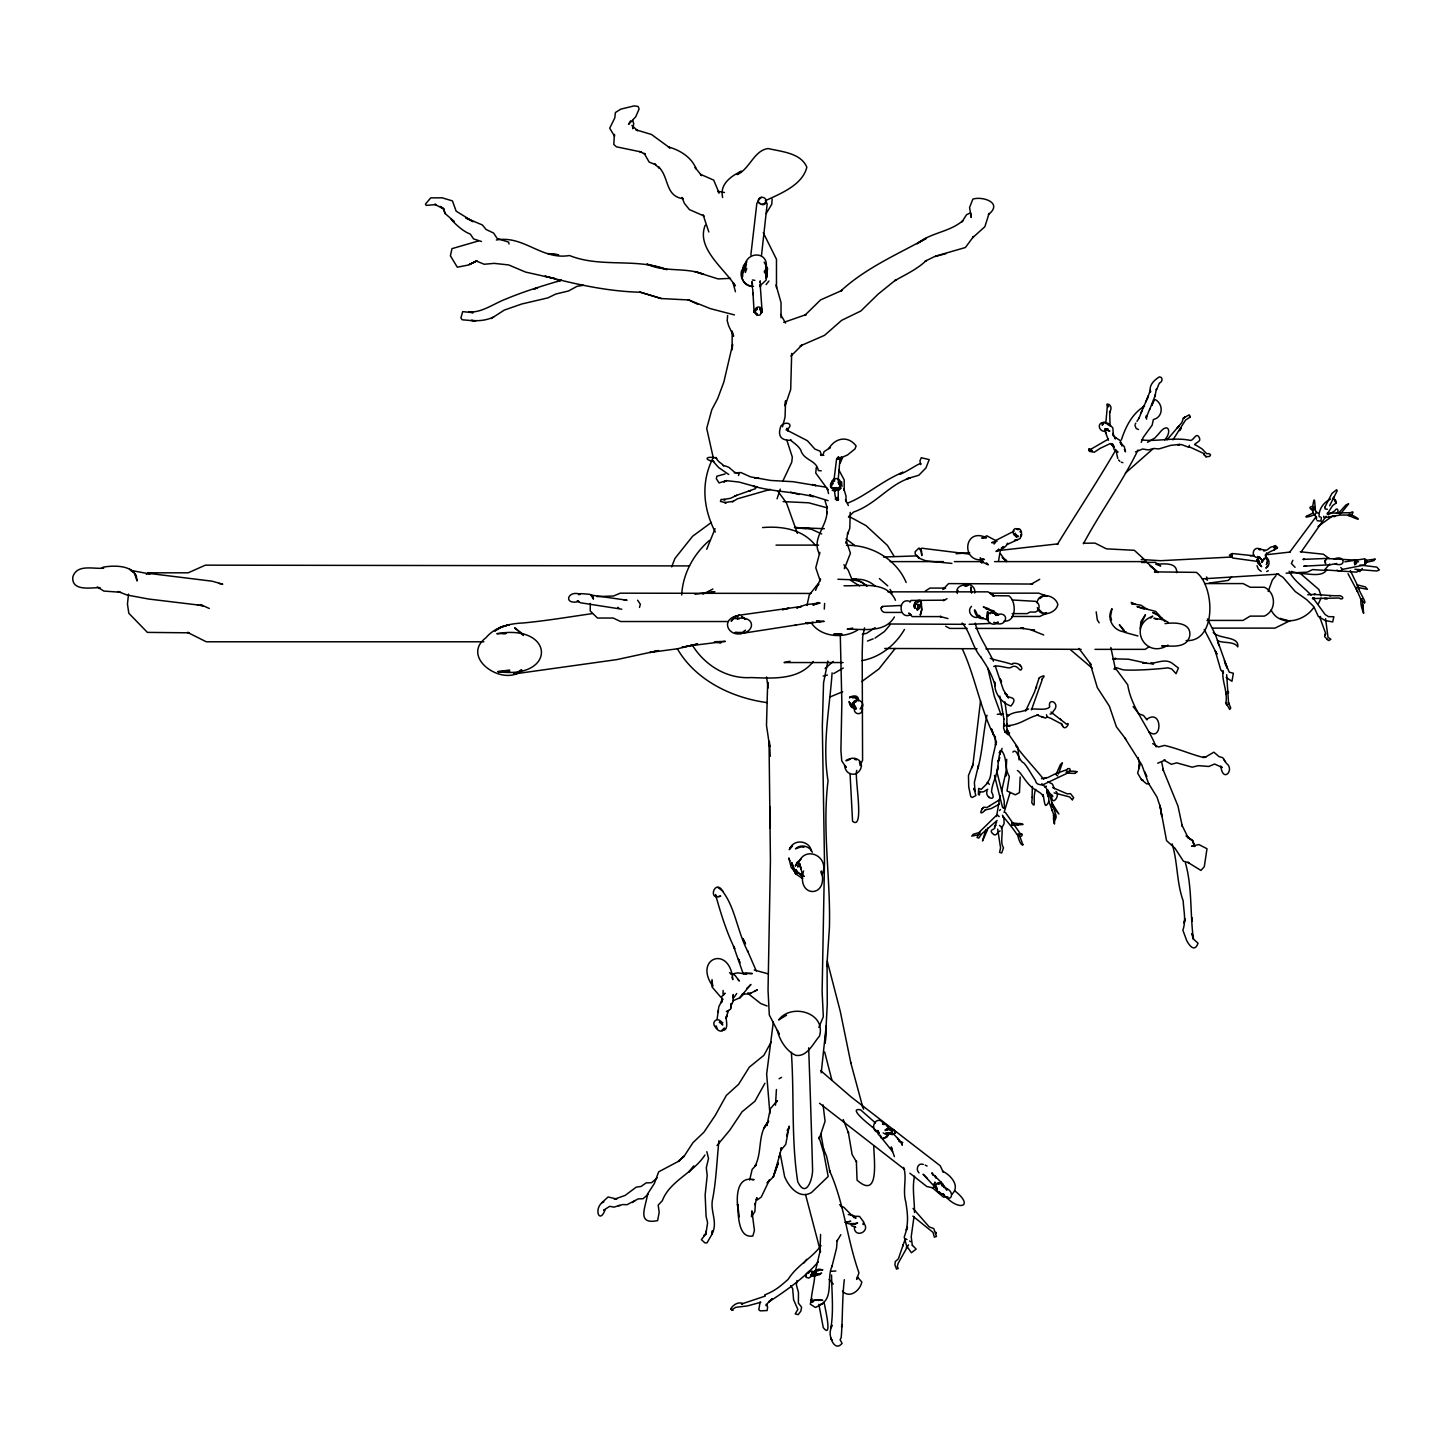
<?xml version="1.0" encoding="UTF-8"?>
<svg xmlns="http://www.w3.org/2000/svg" width="1452" height="1452" viewBox="0 0 1452 1452"><rect width="100%" height="100%" fill="white"/><g stroke="black" fill="none" stroke-linecap="round" stroke-linejoin="round"><path stroke-width="1.5" d="M1363.119 608.079L1363.646 613.198M803.555 871.018C795.914 898.407 829.364 898.243 821.306 870.982L821.033 873.197M974.691 592.979C976.161 587.497 968.647 581.453 964.346 585.773M1004.929 701.842L1006.944 716.689L1006.799 727.543L1007.742 731.518L1009.557 733.042L1008.069 734.73L1005.111 732.08L1003.604 728.232L1003.913 719.067M1356.132 562.759L1355.188 561.706L1355.097 564.175L1355.025 561.652L1355.605 564.138L1356.749 562.704L1356.077 560.363L1355.914 563.757L1356.222 560.091L1358.546 561.851M1000.283 550.816L998.504 561.107M1356.349 562.795L1357.112 560.218L1334.043 558.929M1257.595 556.406L1258.249 560.29L1257.432 557.314M980.554 700.808L972.949 764.532M1032.354 786.439L1032.082 797.42M914.433 605.992C917.228 611.437 911.275 605.72 915.45 603.397M957.249 593.451C954.98 586.862 962.749 583.867 968.012 585.374L965.671 585.846M791.685 353.417L790.687 389.463L785.078 405.925L785.586 400.77L785.042 417.196L782.501 426.779M850.219 512.375L849.801 528.165L847.587 534.263L847.787 532.358L846.189 543.393L846.407 541.487L850.436 553.194L844.447 568.639L844.665 566.643M891.528 1147.225L892.508 1151.509L880.783 1136.916L881.092 1137.823M920.078 604.939L917.537 608.243L919.298 606.028M1035.748 789.343C1032.154 796.985 1036.655 810.561 1031.773 802.666L1032.245 797.112M919.043 604.994L916.775 609.259L919.715 606.5L919.388 608.334L917.174 610.421M1055.985 791.449C1060.868 795.351 1051.557 807.33 1051.684 795.841M1019.467 835.481L1022.916 844.755M1140.11 628.825L1141 621.474L1145.447 614.74L1140.982 624.306M1312.209 508.654L1313.261 512.81M723.023 993.767L723.114 990.446M1046.493 714.729C1046.565 718.068 1050.595 717.56 1053.027 719.52L1061.757 724.094L1061.103 723.368M1076.912 771.847L1074.843 773.39M773.335 1021.972L766.656 1074.081L769.887 1113.521M1176.701 572.669C1177.282 561.615 1162.816 564.084 1155.846 564.193L1160.692 565.971L1155.193 562.341L1141.617 562.505M912.346 1245.562L911.203 1236.777L914.016 1216.467M978.829 834.718L971.733 836.098L973.276 834.265L979.81 832.341L979.882 834.573M995.292 736.4L995.509 745.221L995.836 743.696L993.531 753.842C989.955 766.62 993.077 776.893 986.797 783.064M1020.175 776.983L1019.486 792.574L1015.347 794.807L1007.035 790.995L1009.322 776.511C1004.258 768.453 1007.742 757.726 1001.227 750.176M1096.187 611.855L1097.349 620.022L1099.182 622.835M1226.686 674.69L1228.628 704.256L1228.392 702.314L1230.752 707.977L1229.771 709.502L1225.887 702.841C1228.047 692.223 1221.277 679.554 1223.11 670.57M681.696 595.048C682.694 573.957 693.548 554.029 709.483 540.38M814.499 1276.689C815.244 1280.827 807.312 1308.96 813.991 1300.811M806.985 605.43L809.272 594.921L817.948 584.013M825.226 1043.226L826.224 1025.638L821.233 1072.847M770.25 806.568L770.286 828.366M824.3 609.096L824.627 603.415M1005.692 772.518L1005.837 776.112L1006.69 759.305M1362.393 600.311L1363.047 607.571M775.477 1105.172L776.421 1089.49M972.15 767.781L973.003 764.297L968.466 775.531L968.72 786.839L970.753 796.622L972.314 797.475L975.871 795.551L973.893 788.382L975.036 791.231L974.365 782.465L978.412 765.513L977.795 768.87C982.677 750.811 983.294 731.681 986.979 715.219M999.847 757.708L998.177 761.719L1000.228 750.775L999.829 754.477L1002.098 748.379M766.42 1304.749L766.13 1305.693L768.907 1301.428M970.989 213.952L971.279 217.528L969.573 207.491L972.858 199.124C982.151 196.02 1003.695 202.518 988.395 214.587L989.102 213.39L984.855 226.73L972.677 237.692L973.584 236.44L965.398 247.512L935.306 256.205M715.509 894.523C720.501 912.419 726.345 931.621 734.766 948.809L733.55 946.25L742.716 972.35M772.119 199.069L771.756 204.26L766.166 213.571M896.483 1268.776L894.922 1265.055L895.267 1261.607L898.389 1258.793L905.286 1238.756M842.505 457.725L840.182 463.079M1012.806 752.063C1017.344 747.471 1018.596 761.229 1023.787 762.935C1027.599 767.019 1031.265 774.279 1035.421 780.396C1037.145 788.581 1045.567 779.96 1047.709 792.937L1047.963 796.222L1046.765 791.394C1048.344 795.605 1050.849 802.157 1046.057 805.479C1043.952 806.35 1043.135 788.835 1042.953 796.476C1042.772 793.119 1034.768 790.251 1032.227 787.547C1025.729 782.682 1020.883 772.047 1017.362 770.504M727.615 315.52L727.216 320.729L728.65 325.829L733.605 336.229L732.153 331.11L732.153 349.75L732.588 344.541L723.84 382.076L717.687 398.538L711.77 409.809L706.707 428.394L713.295 457.906M760.104 282.251L760.213 280.871L760.485 287.024L760.176 284.774L760.358 285.99M717.143 1018.959L718.813 1006.744L722.787 998.903L721.481 1002.679L721.862 996.453L725.038 993.168L723.35 995.219M825.063 500.813L827.404 508.472L826.841 506.585L826.841 513.463M728.232 1011.336L726.436 1011.59L730.574 1009.231L731.391 1003.586L730.973 1004.911M825.353 1040.939L827.259 1004.53L827.077 964.328L826.805 966.469L829.419 927.774C830.726 878.732 822.05 829.782 828.039 780.831C822.068 744.731 829.564 708.83 832.105 672.839M731.009 1007.942L731.391 1003.586M761.392 312.979L761.592 310.764L761.392 312.979C764.514 305.483 753.515 304.738 755.185 312.579L755.548 310.946M1102.34 424.91L1104.682 422.205L1108.656 425.055L1107.93 424.002M838.294 499.869C837.75 494.279 834.228 500.105 838.33 499.561M823.121 454.639L824.046 451.699L830.435 447.397L828.82 448.668C835.209 437.615 848.222 435.4 856.117 445.945L855.028 448.886L847.551 454.948L840.055 458.233L838.149 480.104M982.532 840.672L985.89 829.818M1004.348 808.238L1004.185 800.814L996.798 771.411M908.535 1244.781L898.171 1263.294L897.3 1266.416L898.243 1268.576L896.501 1268.776M1020.956 534.753C1021.482 540.017 1023.279 526.023 1016.582 529.218M1325.567 618.697L1327.999 637.246L1330.885 639.297L1328.653 640.586M1355.642 561.779L1355.025 563.467L1355.533 561.252L1356.114 563.322L1356.041 560.635L1355.968 562.813M746.401 264.518L742.752 270.29L743.497 265.607L746.764 261.56M921.185 603.615L921.82 609.84L920.241 615.158L921.639 609.84L921.24 603.615M746.437 264.246C738.977 269.691 740.411 284.973 750.884 286.207M742.662 276.642L742.625 271.379M750.847 255.044L756.855 203.389L758.634 200.503M758.089 201.701C758.216 194.042 768.852 197.399 765.621 203.316C762.155 208.217 754.314 197.98 760.14 203.661M761.501 255.425L767.164 203.952L766.039 201.374L764.188 203.861M766.801 273.847L767.092 271.361L766.239 277.023M767.237 270.108L766.075 280.182L760.249 285.59L762.082 311.073L759.922 308.713M742.371 273.629L743.224 267.912M766.111 278.149L767.2 270.508L766.547 274.501M742.752 270.199L743.261 267.531M767.328 271.306L765.767 266.623M1307.78 594.739C1316.91 593.705 1330.413 596.282 1339.978 595.683C1345.587 597.407 1341.539 600.547 1339.252 598.024L1312.463 598.533L1314.223 598.188M835.426 490.123L830.816 487.455L832.432 481.846L830.798 485.585M838.258 481.61L840.508 483.407L840.2 486.565M834.047 479.614L836.57 459.104L839.964 459.286L837.06 458.941L838.512 456.999L840.163 458.251M838.53 483.026L839.583 485.059C843.539 476.601 829.673 476.31 832.014 484.859L832.559 483.462M839.873 483.298L840.508 484.678M840.472 485.022L838.984 487.618M840.708 483.788L839.637 488.544L836.679 490.032M1276.816 547.967C1279.974 547.749 1270.99 543.465 1274.42 548.184C1274.457 549.273 1277.179 543.865 1274.674 546.115C1274.802 551.016 1274.929 543.574 1269.175 548.257C1265.255 552.105 1265.581 549.019 1258.793 549.546M835.444 489.687L831.379 487.473L831.197 483.044M831.361 484.895L830.671 486.565L831.778 481.519L834.737 480.031L831.706 482.118L831.161 486.347M996.544 816.532L1000.119 795.496M891.71 1133.104C893.434 1135.7 887.589 1132.342 890.693 1132.869M766.184 202.01L766.057 202.554M1146.554 419.174L1146.517 415.526L1146.136 417.922L1149.803 408.792M508.98 244.027L508.654 242.157L497.183 238.473L493.589 233.046L486.093 229.489L482.373 224.969L465.838 217.981L473.17 221.684L456.164 211.175L452.443 200.902L442.188 197.817L430.7 197.871L425.472 204.115L426.198 205.404L435.945 204.569L434.747 204.296L444.076 209.197L441.444 207.291M1138.15 757.527L1139.729 765.912L1137.624 773.099L1141.363 779.452L1146.717 783.935L1148.949 783.463M1110.072 426.235L1109.673 411.442L1109.745 412.495M1058.435 773.989L1062.428 762.826L1060.414 764.478L1056.021 774.606L1057.728 775.985M805.969 1275.836L806.35 1274.293L806.005 1277.234L808.728 1278.087L810.76 1276.78L811.45 1274.203L811.196 1275.237L814.028 1275.818L819.073 1273.894L815.116 1274.257L818.674 1274.892L821.596 1273.059L819.981 1273.676M1054.678 817.875C1054.17 808.401 1052.482 819.944 1054.479 824.028C1054.061 819.019 1056.711 819.146 1056.04 815.643L1048.054 790.051M844.32 1279.666C842.069 1298.778 842.759 1318.543 841.198 1337.619L840.091 1339.67L842.087 1343.354C834.591 1352.574 828.548 1336.203 830.49 1330.25C833.974 1312.136 831.742 1293.024 831.56 1275.001M797.039 1280.555L796.331 1284.693L798.455 1292.425L798.4 1303.134L801.613 1307.254L800.814 1311.192L798.164 1314.623L795.206 1313.879L797.874 1309.414L793.609 1299.849L792.629 1288.487L790.596 1285.746M841.997 486.511L841.579 481.665M1264.42 558.167L1261.715 562.505L1263.639 559.782M832.305 482.826L830.853 485.258L830.598 484.024L830.526 486.801L835.209 490.014M919.479 604.577L917.827 606.9M742.408 274.682L741.936 277.042L743.025 267.967L743.388 270.381M914.524 1176.174C912.019 1187.899 914.488 1199.08 914.506 1212.529M906.357 1247.921L906.629 1246.596M827.912 661.023L823.556 682.803L822.322 726.381L824.5 861.998L822.122 991.643L823.32 1016.727L818.874 1027.363M901.293 605.466L884.431 606.283C878.278 606.337 881.8 613.089 885.666 612.435L901.365 612.435M1031.464 709.846L1042.354 679.318M742.498 272.177L746.11 266.914M864.557 627.845L862.688 636.702L862.198 652.819L862.579 760.249L860.147 765.531L859.457 761.755M1276.98 548.293L1273.894 550.108M1138.894 418.466L1142.307 410.19L1140.945 412.64M918.39 604.74L917.555 607.117M971.569 593.106L970.753 587.025L971.66 592.398M840.654 484.242L840.036 485.385L840.145 481.774M805.806 1276.308L806.314 1273.876L809.127 1271.335L812.376 1271.244L814.953 1273.114L820.235 1250.481L819.999 1251.497L820.58 1234.454M1321.011 598.151L1318.325 603.996M920.967 613.724L921.403 611.909M1141.889 410.97L1148.369 395.815L1145.737 402.077M718.922 1140.691C716.889 1160.239 716.126 1181.347 712.587 1199.225C709.919 1211.585 718.087 1221.513 712.188 1233.837L706.997 1242.912L704.873 1242.858L701.407 1239.627L706.144 1233.438L703.748 1235.725L705.908 1233.674L705.981 1231.114L705.89 1233.928L707.614 1222.765L706.089 1216.359L705.146 1195.014L707.197 1175.467L706.289 1167.825L708.522 1158.478L706.815 1151.654M856.898 1278.286L856.626 1279.448L858.967 1272.805C847.097 1239.609 844.265 1203.127 829.437 1170.512L830.018 1172.054L826.624 1156.337L823.048 1147.788L823.611 1149.349L820.906 1133.867M1329.633 505.786L1337.219 490.74L1336.639 489.723L1331.956 493.408L1324.95 506.984M128.52 594.086L127.449 604.086L128.829 613.27L147.378 632.382L189.141 632.818L187.526 632.382L206.275 641.784L483.843 641.784M827.005 511.54C827.059 526.677 810.924 539.019 819.618 554.265M1189.297 445.347L1189.224 446.762L1203.599 453.387C1203.309 455.656 1208.173 457.235 1205.577 456.6C1212.384 457.489 1211.567 452.715 1206.648 453.696L1202.02 448.868L1194.542 444.294M1324.696 507.383L1325.186 508.926L1327.346 509.271M1105.771 423.458L1107.368 405.979M1268.159 591.454L1272.388 579.929L1276.054 575.627M786.639 1135.827L789.198 1126.153L785.732 1144.412L780.722 1150.51M1001.59 791.286L1005.71 773.008M766.729 272.813L767.164 271.125L765.894 273.303M780.722 1150.147L781.376 1147.661L779.724 1155.302M1004.058 725.583L1004.475 724.167M1037.055 602.907C1038.525 590.964 1055.695 595.193 1057.818 604.504C1056.439 613.252 1039.977 618.407 1037.327 607.626M1155.066 396.214L1155.447 394.799L1149.639 409.591M749.649 1180.113L752.172 1169.332L756.438 1164.867L755.004 1166.228M914.524 605.067C913.344 601.146 920.768 598.732 918.572 601.963M1004.094 812.448L1010.12 792.447M996.616 822.05L994.42 827.077C997.107 829.655 986.688 828.983 993.658 834.483C996.453 836.661 997.597 831.379 1000.119 830.925M1257.922 559.274L1257.813 563.231L1261.715 566.643L1260.645 565.79M736.708 993.531L733.841 997.669M1312.517 507.819C1315.458 487.999 1314.332 512.139 1316.238 512.012M886.972 1130.092L889.477 1128.876L894.65 1130.654L892.962 1130.418M1154.903 396.813L1156.318 389.154C1156.355 392.566 1158.986 381.586 1160.094 382.765C1162.762 381.332 1162.852 376.812 1159.349 376.885C1154.721 379.825 1148.441 385.034 1150.528 392.058L1150.311 390.152L1147.479 398.374M779.125 1156.79L780.377 1152.852L773.299 1176.882L767.11 1183.108L769.487 1179.931L761.247 1197.065L757.145 1200.042M777.074 498.835L780.214 489.106M732.697 997.56L733.26 994.547L732.97 1001.753L731.136 1005.22M712.043 979.628L712.079 987.033L720.9 997.27M713.585 456.981C700.663 481.157 702.931 508.254 715.292 532.049M838.04 487.926C839.365 505.859 834.991 503.136 834.356 488.253M917.337 601.927C921.784 595.992 923.272 608.243 918.572 606.101M630.513 120.861L628.553 124.382L635.704 116.832L639.098 109.009L638.19 106.504L634.27 105.869L620.748 109.154L615.412 112.548L614.777 117.957L609.695 128.193L614.541 136.216L614.396 134.383L613.797 144.492L616.447 146.815L641.512 152.043L639.642 151.48L645.378 154.384L644.107 153.277L649.189 162.134L655.832 164.693L654.217 163.731L659.517 168.287L658.573 166.871C669.408 177.198 664.744 196.038 683.13 198.743L681.986 197.436L684.455 203.443L689.428 209.614L704.293 216.13M892.127 1131.054C893.506 1138.785 888.787 1124.483 893.742 1130.219M819.854 552.359L815.77 567.768L820.217 580.927L820.471 578.931L815.534 590.347M1121.325 440.065C1125.645 426.834 1132.161 413.475 1144.521 406.143M1089.908 449.793L1108.312 439.121M1083.428 543.756C1100.362 511.975 1122.124 482.645 1138.005 450.029M671.623 566.843L674.962 558.439L692.586 536.278L711.426 522.393M1354.353 562.323L1354.807 564.991M1141.236 442.388L1143.305 437.288L1152.162 425.127L1153.342 419.537C1163.633 417.141 1163.306 403.602 1155.12 399.536M706.707 549.292L715.074 528.728M861.816 705.291L861.653 705.527M987.124 830.689L982.623 840.744M998.177 761.719L998.522 760.285L998.159 763.915C997.052 776.929 992.115 782.229 991.553 791.921C997.597 802.938 984.184 797.565 987.106 790.85M1164.722 439.92C1172.526 431.28 1167.862 421.461 1159.059 433.476L1154.957 437.923L1147.479 442.297M1052.646 787.583L1067.22 793.845L1070.469 793.627L1073.7 797.692L1072.338 799.78M639.497 607.426L640.332 604.195L637.591 600.202M997.687 551.433L998.722 549.019M756.093 1199.697L756.946 1197.7L754.931 1204.833L755.421 1203.036L754.877 1211.585L751.483 1216.703L751.918 1210.859L754.423 1230.407L752.862 1236.015C738.451 1238.538 738.487 1216.34 737.725 1207.084C736.345 1195.305 737.307 1175.739 754.132 1179.641L751.973 1179.804M754.822 1166.373C762.79 1152.253 756.964 1133.449 768.689 1121.216L764.097 1127.914L767.473 1123.049L766.856 1125.627L770.395 1108.675L777.401 1100.598L776.13 1102.504M1341.267 513.028L1348.654 503.844L1345.986 504.915L1338.671 513.028M731.445 621.256L734.349 617.082L739.467 615.176L801.45 606.464L796.585 607.934L806.042 604.649L820.071 602.997L813.011 605.067L818.293 602.471M1172.944 439.883L1185.576 420.027L1189.968 417.25L1189.061 414.891L1183.416 418.085L1181.855 422.55L1167.045 439.811M590.311 603.397L590.22 610.965L597.498 618.044L613.234 618.044L620.585 621.529L728.251 621.529M1336.439 513.409C1339.633 512.175 1337.455 505.859 1334.824 510.814L1328.235 514.807M742.934 270.435L744.277 267.604L743.134 269.037M782.719 481.32L791.739 462.244L792.32 457.09L786.839 440.228M742.898 270.616L744.241 267.84M917.446 601.999L919.334 600.656L916.793 601.8M705.218 225.223C695.944 248.256 724.022 268.112 735.238 285.863L733.478 282.759M839.8 486.474C841.47 483.97 838.947 490.776 836.515 489.887M1320.177 516.676C1317.999 519.199 1317.835 504.824 1330.595 499.089M1039.16 678.701C1035.548 679.173 1049.469 671.75 1041.683 679.318M1001.481 828.402L1004.076 823.72L1003.949 818.148M1301.155 551.942L1326.093 516.277M889.586 1133.359L886.627 1137.352L882.707 1138.568L884.159 1138.531M1327.182 514.117L1332.591 505.605L1336.022 503.118L1333.644 498.363M816.278 467.399L815.752 473.043L828.039 489.832L827.005 488.108L828.566 493.553M822.068 874.903C831.161 854.702 800.832 843.485 797.783 867.062L798.836 865.21M1143.849 405.58L1142.579 408.012M1262.55 559.764L1261.679 560.889L1265.962 558.04L1266.525 552.903M818.22 1270.355L818.093 1270.772M771.23 1041.919L763.879 1055.332L749.323 1067.147L738.614 1084.299L726.29 1095.48L715.31 1115.299L703.984 1132.143L692.949 1142.688L684.11 1156.246L678.32 1161.4L658.682 1171.818L654.362 1183.453L647.519 1194.07C646.104 1206.285 635.704 1225.143 657.629 1220.606L659.172 1212.347L658.192 1205.069L662.293 1200.768C669.808 1180.712 693.348 1173.107 704.928 1155.03M1342.283 570.055L1339.234 571.271L1337.02 570.128M746.764 268.638L745.366 272.413C740.03 249.308 774.333 248.964 764.641 272.958L764.369 270.98M1135.192 424.256L1135.809 423.167M764.659 1294.912C775.622 1290.665 780.668 1285.837 788.146 1279.357C796.912 1265.309 811.577 1258.485 821.052 1245.616M987.324 829.655L988.068 827.858M915.232 603.869C913.308 605.43 916.756 609.568 914.669 605.883M840.853 1234.69L836.915 1241.351L837.151 1240.28L836.57 1248.012L831.869 1266.87L832.141 1265.962C826.261 1277.905 834.12 1297.725 820.507 1304.658L822.758 1303.497L815.498 1307.508L810.289 1304.186L810.869 1301.936L814.191 1299.903L822.758 1300.32L815.298 1300.339M850.255 696.942C846.988 698.394 859.167 692.15 858.078 700.191M1267.614 565.953L1265.908 568.113C1270.173 565.881 1270.137 559.238 1265.708 557.223M1231.605 576.934L1228.283 580.401L1209.117 583.105M764.914 1083.246L754.967 1101.197L742.081 1111.778L729.757 1130.219L716.998 1145.555M760.122 1302.008L758.779 1309.704L760.213 1310.847L767.128 1310.557L767.636 1306.963L766.22 1304.168M1003.568 546.569L1001.281 549.419L995.963 551.451L998.068 550.054M765.658 275.299L767.636 268.747L764.151 262.104M1136.989 421.334L1139.33 417.65M731.064 620.857L736.745 615.848C718.304 620.567 730.955 639.951 744.477 632.056M1114.954 451.409C1096.532 482.972 1076.222 513.591 1057.274 544.5M839.982 485.93L840 482.209M1025.548 711.063L1034.55 691.987L1038.597 679.59M990.3 613.724L991.807 612.036C980.953 615.376 990.863 629.424 998.25 622.128L995.31 623.035C1007.089 628.081 1010.211 610.457 996.598 614.795M1022.898 844.774C1020.048 846.552 1015.384 829.528 1019.395 834.864M904.469 629.442C895.412 645.087 879.912 657.466 861.907 660.606M983.131 807.566L982.078 809.054L983.639 807.203L986.852 807.548L990.046 805.624M806.604 1259.356L803.936 1262.986M957.068 591.871L958.084 590.492M971.551 606.337C966.905 610.512 971.134 617.826 976.906 617.517M1329.687 564.066L1324.206 570.327L1312.626 569.601L1307.163 572.161L1286.127 573.195M894.414 616.955C884.812 633.508 862.905 628.861 847.188 629.206L852.651 628.063M849.529 697.922L851.598 696.561M1362.285 568.476L1359.871 571.562L1357.529 570.799M787.111 1130.346L788.472 1128.585M942.874 589.512L948.61 583.595L1032.681 584.049M999.539 810.543L1000.482 809.49M1265.291 554.954C1267.777 553.012 1270.3 551.216 1274.293 550.018M1039.705 598.641L1044.042 595.483M1315.476 517.584L1289.63 552.304M915.45 602.544C915.559 614.958 911.82 600.402 918.844 604.867M766.111 284.574L768.925 281.035M895.194 648.481L878.932 668.936L861.816 681.551M765.821 273.847L767.418 270.489L765.73 266.968M833.121 661.459L825.099 668.519M813.32 661.459C798.546 680.516 772.518 678.284 751.101 677.558C726.962 679.173 704.492 665.161 692.205 644.87M745.511 630.168L740.447 633.635L813.302 622.327L807.112 623.616L810.615 622.89M744.567 264.99L746.618 262.503M841.252 488.053L838.748 490.359M889.931 625.013L884.395 631.566L874.993 638.1M738.451 475.512L739.177 473.661L734.676 472.299L728.868 467.308C717.669 462.879 728.251 469.196 720.755 463.097C718.522 462.226 713.44 454.712 716.798 458.378C706.906 455.329 702.387 459.558 713.858 461.464L712.297 460.411L718.649 467.544L728.704 474.477M1042.917 784.77L1068.563 772.609C1072.592 768.398 1067.819 767.092 1066.621 770.268M798.146 861.907L795.297 866.154L796.948 862.542L801.032 859.167M1050.976 804.717L1058.889 814.028L1051.956 803.119M839.673 487.6L836.679 489.56M1292.861 560.254L1291.391 563.521L1295.057 567.315M881.146 608.007L882.78 606.283M1067.347 769.451L1059.343 772.41M981.552 538.148L986.852 535.824L997.034 541.251M982.242 808.837C977.486 816.986 986.162 810.252 984.547 810.143L991.371 808.492L999.43 804.045M768.653 1301.99L772.174 1298.887L768.653 1301.99C786.875 1290.247 805.025 1277.125 818.22 1261.897L817.549 1262.26M1047.237 717.234L1045.349 718.014L1041.302 716.526M790.886 356.103L801.885 345.177L800.143 345.975L824.536 335.339L841.652 320.347L860.873 310.982L878.242 294.03L896.084 279.637L894.813 280.672C905.812 274.355 916.956 269.4 926.285 260.525L925.106 261.233L933.999 256.841L946.087 253.592M875.175 627.591L866.663 633.29L862.27 634.27M861.417 708.431C867.098 701.606 853.467 695.526 852.578 704.873L854.284 703.385M848.44 517.166L853.504 512.084C875.955 504.334 889.64 484.079 910.077 478.035L906.502 478.87L918.807 475.258L925.94 467.961L929.207 459.576L921.24 457.743L919.951 460.847L920.622 464.549C923.545 459.721 904.215 473.915 899.351 474.26L903.035 472.209C881.908 480.993 866.136 495.713 848.077 502.955M792.483 846.044L789.235 849.656L791.104 846.734L790.033 848.331C794.262 838.512 809.69 840.69 811.432 851.108M925.287 591.091L929.952 588.078L945.633 588.078L943.564 589.022M840.182 457.997L841.561 456.727M1004.294 808.31L1002.552 807.512L994.475 775.422M1150.674 618.044L1152.779 616.156C1126.843 625.885 1145.628 659.807 1167.971 645.087M756.02 310.238L757.399 309.312M1099.581 448.741L1094.209 452.262L1089.399 451.336L1089.272 448.777L1092.14 450.828L1091.033 449.503M1003.368 546.805L1001.336 548.148C1004.748 550.163 1009.684 539.545 1007.035 544.536L1020.193 538.492L1021.464 534.39M938.028 1184.415L941.459 1183.198L940.061 1182.926C933.654 1180.803 934.507 1194.125 943.909 1194.306M146.343 574.411L148.195 572.814L188.215 572.814L205.367 565.155L689.555 565.917M1019.848 823.411C1028.706 825.389 1017.199 824.083 1012.298 825.444M657.212 1177.862L651.567 1182.69L646.158 1182.89L641.004 1186.484L636.266 1187.119L625.068 1195.45L614.323 1199.243L616.81 1199.025L608.079 1196.974L601.872 1202.71C593.65 1210.242 599.966 1224.145 605.085 1209.752L603.615 1210.224L609.713 1206.322L613.924 1207.138L622.781 1204.543L626.974 1204.706L634.941 1200.586L632.419 1202.528M819.472 1269.847L822.83 1269.865L819.037 1269.157L815.57 1271.226L819.382 1270.101L815.77 1270.119L812.448 1272.624L816.423 1272.587L811.432 1272.515M1152.942 448.886L1125.373 473.134M1313.243 608.17C1303.787 621.656 1279.539 627.373 1271.099 609.985M761.356 197.436L758.743 199.577M597.081 596.59L613.506 596.01L620.222 593.178L810.96 593.451M815.824 586.844L818.91 584.357M892.798 1130.255C899.786 1130.527 891.401 1137.823 890.62 1132.905M1317.999 526.477L1332.246 516.222M989.774 805.751L999.049 800.07M838.294 457.108L837.26 457.906M648.118 1194.397L643.036 1198.717L638.227 1198.88L634.705 1200.768M746.709 988.485L750.938 984.456L739.685 997.833L733.314 1000.664M951.986 1194.216C960.643 1186.03 950.697 1174.995 942.511 1171.147L943.256 1172.091L940.206 1165.756L851.144 1096.968L820.634 1070.578M1194.978 444.729C1195.541 442.334 1200.84 441.807 1199.697 438.522C1196.466 430.554 1193.689 441.081 1190.259 440.392C1174.595 436.943 1156.609 441.898 1141.544 439.902M1307.018 515.968L1313.479 512.81M518.364 671.804L521.304 669.662M1306.691 516.204C1302.716 518.074 1313.189 516.476 1316.093 513.3M890.748 1133.377L887.408 1133.359L889.205 1133.395M860.092 709.066L861.798 706.325C865.465 716.054 851.326 716.145 854.847 706.344L855.881 708.576M997.143 820.434L981.697 833.92L978.793 838.076L977.033 837.514L979.719 831.778L997.107 814.735L999.194 816.605M889.622 1133.213L885.593 1133.25L887.462 1133.286M1217.357 640.568C1223.129 643.635 1234.109 640.877 1237.757 646.866C1239.518 635.976 1219.462 639.37 1213.237 632.509M993.712 622.563L994.239 622.218M1148.695 647.011L1145.211 649.353L1094.971 649.353M857.624 630.023C843.866 638.971 820.689 637.319 811.16 622.672M493.771 316.881C487.255 320.184 478.815 321.309 471.428 320.366L475.712 320.983L462.135 319.767L460.901 317.879L462.698 311.635L473.152 312.706L469.032 311.799C481.284 313.196 493.989 303.504 505.768 299.076C524.88 291.108 542.304 285.971 560.944 280.345L556.788 281.47L561.343 280.2M491.193 318.551L504.261 310.111L521.704 304.012L547.84 297.896L555.862 294.012L568.512 290.981L577.206 286.244L583.504 285.3M522.175 670.261C503.39 687.522 459.594 657.593 485.948 637.755C495.205 626.647 509.815 623.525 523.573 622.944C546.642 620.73 569.493 616.882 592.398 613.579M1044.732 787.111L1046.366 786.204M1188.716 447.289L1181.638 444.621L1177.735 444.838L1179.95 444.385L1170.711 445.365L1158.932 448.922L1153.723 448.468L1148.423 449.92L1142.561 449.013L1135.446 451.935M990.191 623.452L969.119 624.324M831.96 482.754L833.031 482.1M1358.546 587.643L1367.439 589.294L1365.37 586.917L1356.712 584.702M734.766 495.985L736.618 495.35L730.483 498.308L723.64 499.434L725.256 499.76L721.154 499.379L720.41 501.412L726.254 502.828L724.584 502.592L733.351 501.321M732.334 501.92L737.453 498.798L770.449 489.36M779.107 1078.745L781.503 1077.366M833.702 673.565L843.267 668.047M810.797 1274.947L812.957 1273.422L811.632 1274.547M1031.011 584.285L1039.705 579.312M727.579 1011.427L728.541 1010.556L726.127 1017.489C726.327 1021.791 728.868 1031.229 721.698 1030.303M989.393 784.352L987.904 782.791L981.243 789.343L978.684 788.418L978.339 794.462L979.392 794.988L979.81 791.231L979.338 792.084L983.548 791.794L987.759 789.235M754.35 991.462L757.345 989.792L749.123 994.021L742.244 993.93M1099.999 448.414L1110.344 443.532M910.912 600.438L944.707 600.166L943.364 600.62L946.994 598.66M1266.67 571.543L1268.304 570.672M1290.592 620.44L1275.001 628.117L1212.71 628.117M816.768 1270.119L818.184 1269.393M702.895 594.195L712.896 589.022M1074.825 773.39C1057.056 772.99 1070.886 770.05 1076.912 771.702M832.141 484.206L833.139 483.697M1342.882 569.293L1365.043 564.919L1367.276 561.325L1365.189 559.274L1365.207 563.666L1364.753 558.82L1344.861 561.833M1113.866 668.973L1116.534 667.72L1123.049 669.826C1136.444 671.078 1167.553 668.174 1167.735 667.775L1171.782 669.027L1176.066 673.692L1178.407 668.047L1171.782 662.947C1164.994 658.736 1158.315 662.711 1150.692 663.255L1153.614 663.818L1142.651 662.965L1146.281 663.11L1128.513 659.226L1113.357 658.809M1057.256 772.863L1047.836 777.546L1041.483 778.671M765.349 200.703C780.595 193.624 802.484 185.021 806.84 167.234C800.905 152.877 781.412 151.698 768.181 148.54C753.969 150.318 749.813 168.995 737.217 174.585L741.355 171.173C730.919 176.164 719.357 184.331 722.66 197.508M970.626 212.863L966.56 214.696L961.968 221.866L962.894 220.613C949.626 232.211 930.696 232.501 917.047 243.773L926.449 238.237C896.973 254.608 865.773 267.912 840.654 291.09L842.269 290.291L820.58 299.911L804.771 315.411L806.35 314.521L783.735 322.38M786.53 1015.22L778.635 1019.957C791.358 1002.733 826.351 1012.679 819.491 1036.111C813.193 1043.244 807.348 1056.965 795.95 1055.386C786.458 1051.321 779.688 1040.34 777.346 1030.466L779.288 1034.241L769.306 1014.966L768.035 990.282L770.431 860.655L769.034 741.428L769.669 746.782L766.493 725.455L767.672 682.186L768.308 687.885L766.511 676.995M1109.691 412.15C1114.827 403.674 1102.74 401.859 1108.384 406.687M736.454 495.404L755.766 488.562M722.57 1029.668L724.457 1028.034C722.951 1033.788 716.235 1030.702 715.691 1026.255M909.751 601.999L910.567 601.654C897.517 596.064 898.225 620.766 911.039 614.65L908.716 613.089L912.201 616.592L941.295 616.592L940.007 616.465L947.938 618.588M830.381 696.815L842.668 691.715M947.866 1196.884L943.455 1197.12L932.148 1187.536L933.237 1187.918L926.848 1186.538L909.878 1173.198M1005.02 725.583L1004.294 725.546C1018.505 726.454 1026.655 717.742 1038.361 714.874L1037 715.074L1043.48 717.47M756.982 308.314L754.514 310.02L756.855 308.586M867.497 641.04L873.124 638.844M967.213 585.519L968.593 584.993L965.181 586.082M999.811 696.089L1003.913 719.103M102.856 567.224C114.363 565.118 136.434 564.683 137.051 580.981L134.292 572.741L130.426 570.291L150.046 574.03L147.541 573.231L212.173 581.199L222.737 584.194L219.016 583.468M478.271 241.014L451.953 248.655L450.41 255.861L457.307 267.186L468.579 264.99L477 260.779L469.305 264.464L476.383 261.07L484.188 264.246L494.188 263.375L508.672 264.936L525.551 272.069L555.481 278.802L545.026 276.189C576.281 284.41 607.898 291.416 640.477 292.251L661.277 298.549L688.647 299.965M811.668 1274.475L810.906 1274.729M855.01 1223.909L857.606 1223.02L852.215 1224.472L846.679 1223.256M982.786 538.275L986.471 537.766C963.293 526.35 960.516 564.175 984.42 559.492L982.605 558.639M513.554 673.964L516.894 672.857M849.148 1221.749L850.727 1221.223L845.01 1222.312M690.789 645.487L681.859 647.41L697.668 643.944L677.485 648.772L649.77 652.474L658.573 650.55L616.701 659.625L513.99 673.982M730.846 974.219L737.689 972.876L746.6 974.038L743.242 973.82M1039.251 609.767L1043.316 613.597L1046.602 613.252L1039.741 616.465L1011.754 616.465M887.353 1129.438C891.51 1128.15 883.233 1129.474 885.303 1130.545C887.553 1129.402 886.101 1127.841 887.825 1130.073M1259.428 549.564L1261.062 549.364C1251.787 544.427 1249.972 559.837 1260.118 557.405L1259.32 557.096M1320.503 616.447L1319.578 616.791L1325.549 633.108L1324.587 636.611L1327.908 639.915L1327.001 639.316M1014.222 531.051L996.054 540.289L994.039 543.937L996.272 541.215L991.68 542.685L992.986 542.413M1021.264 824.21L1021.428 824.246M1015.438 540.162L1014.512 540.434L1017.598 539.563M1044.968 613.742L1046.729 613.252L1043.316 613.597M1157.716 763.207L1165.212 760.068L1163.832 760.104L1171.365 764.297L1176.719 762.845L1192.183 767.182L1198.39 765.64L1208.79 766.475L1214.598 764.024L1222.221 767.527M1017.453 529.617L1018.669 529.435C1011.427 525.406 1011.1 537.603 1018.56 536.46L1016.382 535.008M1328.725 558.167L1327.11 558.494L1336.239 559.02L1334.805 558.748C1345.006 554.664 1346.476 567.641 1335.332 563.993L1336.693 563.558L1329.36 564.864M886.591 1134.321C890.748 1131.471 885.067 1139.112 882.471 1138.622L883.851 1138.531M502.828 633.562L506.04 633.489L496.838 633.707C555.299 623.289 556.896 680.117 497.927 671.623L509.688 670.044M1265.327 550.617L1263.821 551.088M993.731 666.45C997.687 664.435 1008.868 669.209 1010.81 667.503C1018.015 662.62 1019.685 673.982 1021.845 668.519C1021.663 662.366 1011.009 662.693 1012.679 664.127M852.451 1216.123L859.53 1216.413L863.777 1222.094L863.268 1224.635L863.432 1222.856C871.273 1230.788 855.609 1238.81 854.302 1228.138M823.193 676.051L827.404 675.053M1050.123 714.094L1052.156 713.513L1053.408 711.044C1061.376 703.185 1047.382 696.651 1049.687 706.942C1046.547 710.572 1037.781 708.685 1031.301 709.048M813.193 1275.764L810.942 1275.546M834.265 634.76L838.639 633.78M851.888 580.255C859.929 577.678 868.804 580.473 874.993 585.936M790.015 661.223L784.044 662.548L843.086 662.548M850.182 759.251C841.634 763.171 847.678 758.434 852.959 758.216C857.37 758.017 861.671 761.284 861.453 765.93C859.457 777.346 845.663 776.874 844.556 765.331L846.189 767.455L841.761 760.902L840.908 750.466L841.851 702.496L840.272 634.342M811.396 1275.201L813.61 1275.056L811.105 1275.328M1108.747 406.614L1107.64 405.798M707.287 593.305L714.892 591.69L694.963 594.249M1306.455 565.935L1303.751 566.298L1304.949 566.135M725.147 473.933L716.834 476.22L716.344 478.743L719.049 482.917L726.762 480.558L723.749 481.919L726.526 480.666L739.177 482.082L757.545 487.219L753.443 486.257C773.698 491.829 793.663 491.72 813.338 496.657L809.49 494.932L828.112 500.668M833.43 481.429L834.591 481.193M1329.832 564.774L1305.384 566.098M794.534 625.485L796.113 625.159M1312.554 598.514L1314.133 598.206M1363.537 613.216C1362.448 610.221 1358.763 600.057 1362.339 598.533M1365.533 560.418L1374.971 559.129M1365.715 562.468L1373.973 560.653L1374.971 559.147M1045.15 777.891L1046.674 777.6M1206.031 756.946C1198.027 758.561 1207.919 756.02 1204.743 757.49L1213.872 752.19L1219.099 756.655L1222.711 757.672L1226.577 763.552C1234.89 769.506 1222.965 783.79 1220.769 766.057L1221.695 767.346M719.375 1022.571L722.824 1022.716L719.593 1021.809M1327.455 558.403L1303.551 559.365L1304.64 559.202M856.008 1223.564L851.199 1223.582M1324.369 517.692L1340.269 515.079L1349.543 515.024L1348.273 515.696C1351.866 516.15 1355.642 509.598 1350.523 512.683L1327.291 513.191M1058.381 543.81L1000.609 550.326M1354.879 569.238L1376.696 570.999L1379.364 569.983L1376.805 567.115L1359.961 565.028M1290.102 552.05L1267.759 554.573M1250.226 555.862L1254.328 555.354M689.065 645.904L725.347 641.367L715.491 641.693M809.944 623.053L824.173 621.365L816.55 620.984L820.707 621.71M1278.704 574.121L1202.347 578.858M1304.059 559.292L1302.934 559.401L1304.15 559.474M718.45 896.483L720.755 896.084C707.16 901.456 715.019 877.788 722.878 891.383L722.261 890.875C735.293 907.373 737.253 931.585 747.907 951.695L747.508 950.788L756.274 970.898M855.827 701.969C850.509 704.565 851.035 703.403 856.063 701.516M742.48 972.931L752.299 973.566L745.42 973.457M831.488 1271.317L835.88 1270.972M956.16 553.738L969.646 552.668M999.484 825.426C1005.383 828.221 998.958 841.543 1003.513 847.714L1001.698 853.032L999.575 852.342L1000.573 847.877L997.669 829.11M1231.477 557.042L1160.493 560.708L1141.254 559.492M917.392 555.862L883.542 557.023M496.348 239.997C523.863 235.042 541.56 260.307 569.474 255.516C600.692 268.075 635.831 257.73 667.14 269.6L646.848 264.101C664.98 272.667 685.489 266.932 703.766 274.355L694.891 271.578L718.123 278.929L730.556 278.348M620.331 1205.469L618.352 1205.577M734.349 472.862L740.919 472.553L750.575 476.873L770.649 480.449L793.082 481.701L825.226 487.073M1313.334 508.672C1316.438 507.401 1314.133 507.038 1312.063 506.476C1306.255 507.22 1314.114 511.63 1312.535 508.926M997.324 714.275L1003.423 714.075M624.051 600.021L627.046 600.221L590.837 595.066L593.451 599.023L592.362 595.973L589.802 594.304L580.945 593.614L578.495 594.594L580.364 594.304C567.423 589.639 562.85 605.43 578.931 601.491L577.261 600.819L580.419 602.762L621.801 609.205M835.717 487.799L834.755 487.672L836.969 487.745M1164.359 645.795L1161.745 645.886C1171.437 645.831 1187.046 648.808 1189.769 635.776C1191.475 622.109 1174.178 622.363 1165.012 623.616M101.313 568.258L103.691 568.186C93.618 569.275 76.829 563.666 72.8 577.007C71.42 591.617 91.149 587.534 100.043 587.643M762.173 204.06L763.207 204.042M739.177 618.915L736.89 618.479C758.761 614.831 754.296 637.591 734.966 632.564L741.155 632.419M503.935 671.477L509.779 671.332M497.927 671.623L509.18 671.332M734.549 618.534L738.16 618.461L736.89 618.479M734.966 632.564L737.326 632.509M1019.467 823.683L1011.826 822.885L1011.608 825.172M821.251 470.829L818.329 470.539C816.568 459.703 803.482 460.701 800.687 449.83C797.221 444.621 794.008 443.277 790.56 440.119L791.286 440.319C777.909 440.9 778.49 432.587 780.94 425.944C786.131 420.227 795.152 424.474 786.204 430.082C786.911 425.454 789.053 431.062 787.801 431.026M1300.248 551.76L1323.371 554.228L1329.197 558.584M848.277 1214.525L852.687 1215.215L856.063 1218.101L853.54 1217.375M845.844 1222.039L847.478 1222.021M1083.355 543.23L1095.062 543.121L1106.424 548.838L1134.339 550.308L1145.719 560.744M1017.271 825.008L1018.233 824.99M812.902 1272.66L814.463 1272.751L813.447 1271.861M1253.548 555.753L1232.403 553.539L1231.369 553.956L1232.185 556.66L1231.859 553.865L1229.372 555.154L1232.821 558.04L1259.683 561.724M762.59 527.566C782.029 525.914 802.883 529.236 815.607 545.607M794.425 527.566L824.337 528.691M776.021 545.117L818.619 545.117M890.185 561.615L943.455 561.615M954.381 561.615L983.331 561.615M994.547 561.615L1143.196 561.615L1146.753 562.269L1157.988 572.378L1154.449 571.87L1196.375 572.378C1214.779 585.991 1217.048 642.383 1186.139 640.586M837.895 579.257L849.601 579.675L859.566 585.936M851.253 579.257L856.281 579.257M1204.888 583.577L1243.093 583.577L1250.245 587.261L1264.42 587.261C1276.326 592.888 1276.58 610.729 1264.311 616.12L1250.154 616.12L1243.003 620.421L1207.011 620.421M844.029 585.755C860.927 586.372 886.718 580.455 895.503 600.311M887.934 591.853L988.05 591.853L993.84 595.846L992.46 595.665L1008.904 595.846C1016.745 601.4 1016.545 622.527 1004.058 621.075M990.082 593.16L1038.797 593.16L1047.255 596.373L1043.752 595.483L1045.676 595.629M1012.244 599.985L1035.585 601.346C1040.249 603.288 1040.34 610.185 1035.548 612.036L1029.994 612.036L1027.181 613.615L1012.207 613.615M805.715 622.69L811.541 622.69M889.187 623.997L965.362 624.324M967.141 628.426L949.808 628.426L945.669 626.248M975.708 628.426L1023.987 628.426L1020.72 628.099L1034.659 630.277L1031.174 629.932L1043.698 634.978M884.74 648.481L977.014 648.717M1081.123 649.353L985.926 648.917M1028.651 708.957C1018.269 713.712 1016.963 710.191 1007.343 715.945L1008.723 715.654L1006.454 714.565M812.14 1275.346L813.828 1275.292L810.888 1275.364M1357.947 587.788L1356.331 587.334M1054.116 792.883L1069.598 796.93L1072.32 799.762M783.1 501.593L808.746 502.809L826.17 507.565M852.397 579.475L856.825 579.675M767.037 702.605C731.971 697.849 695.617 680.353 677.376 648.826M836.933 633.798L841.18 633.998M833.974 633.78L842.269 634.215M1010.138 726.073L1007.307 725.927M846.462 545.335C871.345 544.591 896.41 559.274 906.175 582.488M851.725 579.402L861.526 581.962L866.59 585.936M851.707 579.257L857.46 579.675L867.316 585.936M198.851 605.085L148.776 599.059L126.996 595.011L117.921 591.49M797.075 528.038L805.896 528.691M1291.046 571.416L1300.683 573.812L1318.906 589.53L1321.102 595.774M851.943 579.257L857.46 579.675M795.569 527.566L810.234 528.691L821.687 533.955M796.168 527.566L810.234 528.691M1280.138 618.352L1288.36 620.748M120.643 592.271L103.854 591.073L97.248 586.935M1330.195 516.858L1329.179 516.767L1330.322 516.876M1284.149 620.367L1288.015 620.748M1325.367 569.928L1356.585 572.142L1358.582 570.908L1357.112 569.71M856.462 708.667L852.324 706.652L856.208 708.413M1301.5 573.613C1309.105 573.685 1322.355 577.243 1326.656 569.892M923.29 1164.395C917.9 1162.507 915.395 1169.459 919.007 1172.889M855.627 709.284L851.743 707.36L850.182 703.185L851.308 705.327M951.895 563.412L926.122 560.926L919.298 558.276M855.01 697.559C847.206 698.521 858.822 695.018 858.713 700.554M752.336 280L754.822 280.345M834.101 488.562L835.372 488.743M834.301 488.725L835.535 488.888M753.534 286.334C745.275 286.534 738.959 278.004 741.772 270.163L742.063 273.412M835.444 491.175L832.214 490.304M803.991 847.26L801.087 846.861L795.46 848.803C800.596 843.921 809.49 845.754 812.321 852.251M760.812 1302.281L747.544 1305.892L735.583 1307.363C725.129 1315.022 734.53 1299.74 742.771 1303.515L741.482 1304.023L765.331 1296.037M754.223 970.027L767.818 973.747M747.726 992.914L751.12 993.422M1107.495 423.222L1105.589 422.913L1106.714 423.331M1146.608 719.412C1162.616 707.705 1162.635 742.752 1148.822 731.717M823.828 455.293L820.471 454.694L821.723 455.511L820.053 451.191L814.862 449.049L807.385 440.7L787.51 430.464M981.951 617.88L983.512 618.171C974.455 621.565 971.751 600.003 977.559 615.612M978.993 616.265L980.608 616.555M1137.896 635.976L1124.719 632.364L1119.347 624.65L1124.12 630.241M714.402 641.911L720.736 643.109M718.087 191.301L724.475 192.517M1330.631 595.883L1329.397 595.647M987.106 608.805L985.618 608.515L994.021 610.947L995.836 614.868L995.346 612.708L991.77 610.711L995.092 613.851M1126.262 631.892C1114.319 632.31 1105.752 619.169 1111.996 608.697L1110.562 616.301L1111.524 619.986M845.554 1222.657L846.752 1222.911M969.264 554.101L921.621 548.203L919.751 549.346L921.548 551.016L921.82 555.608L920.713 549.146L918.499 548.42L915.123 551.778L915.268 554.174L919.57 558.149L917.936 557.387M197.363 604.831L203.389 606.119L200.43 604.558L209.342 608.479M767.146 1006L760.721 1003.532L748.452 993.84M986.307 619.332L987.65 619.641L980.79 618.044L978.684 615.176L980.572 617.245M757.236 314.049L754.096 311.708L752.717 289.002M1011.59 664.29C1005.746 662.166 997.07 660.678 990.264 658.373M734.458 314.921L710.427 308.659L687.921 299.62L697.74 304.303M855.609 708.231L853.576 707.505L854.774 708.177M1342.428 569.456L1340.777 567.442M1203.236 757.363C1192.455 754.931 1178.189 748.597 1164.522 745.42L1158.46 747L1152.688 743.624M854.484 759.342L856.462 759.868M841.017 1206.122L843.775 1207.265L851.852 1215.36L850.582 1214.87M993.422 613.161L992.242 612.835L997.034 613.688L998.631 615.339M1194.252 846.316L1191.584 846.171L1198.862 844.556L1206.993 848.73L1204.289 866.717L1200.913 870.42L1187.827 862.361L1189.006 862.724L1183.489 861.29L1174.94 848.186L1166.537 840.635L1160.239 806.822L1157.008 797.13L1148.514 783.336L1141.798 764.841L1124.792 737.943M790.578 492.119L799.036 494.533M885.738 1134.284L883.161 1132.941M816.006 485.64L812.212 484.551L815.697 485.567M1121.289 462.208L1122.886 462.68M1156.917 619.187L1153.904 618.316L1163.633 619.695L1168.37 622.436M902.763 1142.415L898.933 1141.29L900.24 1141.889M639.733 292.034L661.277 298.549M1138.459 429.52L1136.19 428.467L1134.919 425.4M757.037 314.249L754.096 311.708L756.855 315.265L759.995 315.03L762.191 311.145L760.031 308.477M729.485 972.767L734.984 975.327L739.358 981.007L737.634 979.247M1108.076 430.645L1109.909 431.008L1104.754 429.393M819.563 1274.566L818.039 1273.967M804.118 876.282L797.148 871.872L802.012 876.1M1350.378 516.24C1371.378 525.551 1343.227 509.035 1350.124 516.005M802.611 878.623L795.678 873.795L791.685 862.488L792.792 865.61M1104.954 429.012L1108.13 428.993C1102.068 436.326 1094.118 423.331 1103.901 422.332L1101.778 423.53L1103.23 422.695L1102.268 425.182M905.503 1238.81L907.028 1239.536M1108.566 423.403L1112.813 427.868L1113.484 435.981L1113.139 435.001M853.976 696.506L856.753 698.884M1047.854 781.739L1052.373 784.007L1054.479 788.745M852.651 707.305L849.983 705.019L849.057 701.516L850.255 703.603M838.131 482.59L840.418 485.458L840 482.844M802.756 875.356L800.342 874.177L804.009 876.409M1047.055 790.378L1052.809 796.368L1051.23 795.387L1052.482 796.186L1052.137 795.26M1144.212 609.096L1137.007 606.609L1155.738 611.419L1162.09 618.969M984.637 607.626L983.331 606.972L988.54 608.606L990.409 610.675M943.001 1194.088L942.148 1193.653L944.49 1195.522L943.618 1194.796C951.895 1204.525 955.525 1190.749 945.161 1188.063L946.904 1190.331M912.854 1216.141L933.037 1232.385L934.326 1237.14L936.467 1236.451L933.763 1228.592L929.171 1226.831L913.018 1208.409M1134.502 604.232L1131.199 602.453L1135.319 604.431L1131.453 603.633L1140.945 605.212L1147.298 609.368M848.839 516.313L866.1 525.678L887.462 545.462L894.142 556.388M927.447 1178.498L923.073 1174.214L937.175 1189.442M925.214 1165.048L927.084 1166.101M1207.374 580.201L1206.122 579.167M839.383 481.048L838.403 480.467L839.292 481.284M842.45 1291.155C849.765 1299.05 860.292 1290.265 861.798 1282.043L857.352 1276.852M1314.859 515.061C1316.365 518.727 1316.565 513.808 1316.474 519.471M1261.189 571.398L1258.321 569.093L1257.015 565.681M1020.611 834.083C1023.932 832.341 1021.936 839.855 1016.908 834.446C1014.549 830.417 1007.742 821.977 1002.86 816.278L1003.586 817.639L1002.424 815.207M1312.408 509.089L1314.641 509.67L1312.935 509.053M1277.034 573.685L1283.042 577.351L1295.238 591.527L1306.655 599.622L1313.824 606.646L1318.289 616.428L1325.168 620.548L1332.682 621.946L1333.862 616.737L1328.453 616.646L1325.113 614.486L1313.025 597.915M590.492 594.63L591.999 595.592L591.091 595.011M1120.418 442.624L1124.302 446.708L1125.482 451.844L1124.392 449.267M855.609 706.906L853.34 703.603L855.137 708.34M909.642 1241.006L910.549 1241.678M1265.273 555.753L1268.104 559.946L1266.416 564.665L1267.505 560.889L1265.69 557.405M716.562 896.156L715.564 895.176M1042.681 784.788L1041.828 783.663M129.555 569.093L133.384 571.689L131.079 570.11M1116.152 438.05L1115.1 437.324L1120.091 440.464L1122.051 446L1121.162 442.914M759.795 309.457L761.465 312.126M819.545 1103.266L904.65 1169.441M717.978 887.535L721.408 890.094M1340.214 514.262L1338.69 513.064M440.119 206.347L443.259 208.253L445.201 213.553L454.059 221.43L451.155 219.252C455.347 224.225 463.37 231.667 470.303 234.062L473.533 238.89L481.483 241.486M1157.861 615.267L1152.707 612.544L1157.752 614.269L1161.745 618.715M831.923 487.327L832.922 488.072M845.99 538.873L854.956 545.607M832.214 487.545L833.176 488.271M1113.521 446.635L1114.374 447.289L1111.415 443.713L1112.613 445.673M721.1 1023.497L722.715 1025.058C719.738 1014.295 708.394 1022.226 716.998 1028.651L716.308 1026.038M1106.043 429.284L1107.059 430.082M993.84 595.846L990.754 593.432L993.694 595.737M1000.446 553.757L1006.236 561.597M1006.581 560.871L1002.37 557.477L1006.581 560.871L1004.185 558.857M954.708 1190.767C974.51 1206.376 959.427 1211.313 946.014 1196.956M813.991 1272.333L814.953 1273.114M1158.151 572.542L1150.129 565.863L1157.988 572.378M617.844 607.317L618.861 608.152M1206.921 577.479L1206.521 576.97M1315.929 511.576L1318.325 513.355M1260.626 558.73L1261.479 559.456L1258.176 556.806M988.449 609.423L989.502 610.348M879.367 578.568L887.753 585.882M854.012 1226.232L855.736 1227.339L851.743 1225.833L850.727 1224M875.52 1123.013L860.546 1109.818C845.881 1107.096 873.923 1128.131 872.507 1127.242M1317.091 520.723L1321.011 521.141L1321.338 517.42M879.349 1133.359L873.251 1127.932M1162.544 618.842L1158.533 615.212L1161.89 619.714M1226.16 677.503L1231.968 681.278L1233.347 673.256L1229.209 672.149L1224.345 660.424M631.856 125.416L637.664 130.716L635.94 129.809L651.476 134.473L669.917 147.941L668.337 146.979C679.772 149.937 691.805 157.415 696.161 168.886L695.109 167.524L701.625 175.638L700.517 174.313L713.712 180.121L719.139 193.098L718.032 191.7M795.279 872.325L791.195 867.443L788.817 857.95L789.997 861.018M745.566 619.387L741.518 616.356L744.93 619.187M1092.43 668.392L1070.596 649.843M1360.996 599.676L1357.493 591.545M894.087 1134.538L901.166 1142.143L902.327 1145.192L901.329 1142.887M523.446 634.524L514.625 627.808L523.301 635.468M986.398 562.85L988.34 564.81L983.149 562.45L980.209 557.75M1146.899 776.475L1144.684 771.629M989.084 797.602L988.485 796.64M1112.813 433.404L1115.336 438.958L1114.682 436.998M1062.265 725.31C1065.024 732.57 1071.104 720.918 1066.53 724.167C1063.3 721.59 1055.568 715.745 1050.958 712.024M891.165 1130.854L888.951 1128.313L889.259 1129.22M1112.105 444.838L1114.047 446.508L1110.962 444.149M1117.042 451.173L1117.967 452.171L1114.192 449.684L1112.413 443.895L1113.484 446.327M1120.127 442.551L1121.67 444.693M1118.603 459.975L1119.819 461.282M981.207 657.538C972.005 647.048 970.662 632.074 962.095 623.053M839.655 1204.652L840.599 1205.668M829.128 1279.448L833.285 1284.094M1223.492 672.966L1220.769 669.898L1215.27 650.968L1216.957 654.217L1204.234 629.442M841.234 1206.648L842.16 1207.701M1125.79 739.104L1116.407 726.799L1109.364 706.144L1097.313 687.595L1090.089 663.292L1091.051 664.617L1078.927 648.427M995.346 612.708L997.016 615.176M996.453 613.996L995.636 613.034L995.836 614.868M935.142 1176.138L936.268 1178.117L931.894 1172.762L932.856 1175.249M935.578 1176.9L934.634 1175.775L942.947 1184.142L944.308 1187.464M1311.12 595.193C1303.116 586.463 1294.149 581.127 1289.104 571.271M1161.818 617.971L1164.649 621.42M1043.77 779.379C1034.496 767.763 1024.549 757.708 1015.674 745.602M988.395 620.204C985.109 615.466 989.102 604.014 987.941 618.951M1054.697 817.313L1048.78 801.123M1133.141 706.561L1138.949 713.912L1143.468 715.437L1147.007 719.865M1006.617 731.318L1017.852 747.453L1019.068 759.94M843.902 564.701L848.149 570.146L852.124 579.802M980.826 657.103C987.542 667.085 991.861 674.49 995.346 686.143L994.62 682.004M1314.151 514.298L1314.786 514.861M778.072 491.484L786.494 502.937L797.384 533.338M1189.66 415.435L1189.968 417.25M917.573 604.595L919.243 605.684L918.19 604.649M1356.785 590.474L1357.566 591.654L1348.019 573.685M1105.371 428.812L1106.097 429.919M1361.595 600.475C1370.488 608.043 1358.237 591.127 1357.783 585.809L1358.4 587.352L1350.36 570.582M765.44 269.292L767.092 273.194L766.547 277.822L766.166 275.426M890.022 589.385L892.272 592.888M1324.188 517.529L1323.625 516.259M838.766 469.722L844.211 479.995L844.211 490.576L843.793 488.689L846.008 496.04L846.008 501.648M894.396 1156.645L891.111 1147.171M845.445 499.76L848.349 505.496M1007.071 729.485L1007.706 731.536L1007.688 730.501M1060.414 718.885L1060.976 719.811M898.135 1139.04L898.879 1140.31L897.499 1137.987M912.328 1245.199L916.158 1249.101L911.402 1252.731L906.574 1245.889L904.233 1237.104L907.446 1227.14L906.211 1230.261C908.498 1220.497 907.409 1212.347 905.812 1202.056C902.364 1190.223 907.264 1177.881 903.634 1167.39M1105.045 431.081L1108.439 440.246M763.262 232.701L776.475 259.291L776.475 287.877M780.595 314.412L785.55 323.07M802.466 874.63L799.725 863.613L800.941 869.113L800.161 866.281M1207.483 618.933L1215.578 635.105L1227.376 668.356L1225.107 663.582M1019.413 664.58L1020.175 665.905M632.745 120.48L633.707 123.783L632.763 128.738L632.618 126.923M743.86 940.479L745.493 943.836L742.789 938.5L744.277 941.332M1225.107 761.755L1223.619 758.96M1062.701 726.145L1061.612 723.913M1105.571 432.26L1106.134 433.349M1358.763 588.568L1359.326 589.657M1005.419 812.467L1020.72 834.265M993.477 661.15C986.58 646.884 978.14 635.432 975.199 623.108M1020.593 532.176L1020.193 531.359L1020.629 532.412M1355.732 587.878L1356.531 589.548M1156.137 746.909C1147.788 725.492 1131.362 708.14 1127.732 684.818L1115.082 667.684L1115.499 669.59L1110.853 647.447M740.193 962.73L738.542 959.227L738.959 960.099M880.856 1136.244L881.346 1137.297L878.206 1134.212L877.879 1130.473L879.132 1132.996C867.189 1129.62 877.371 1112.559 884.268 1124.538L882.507 1124.193L885.52 1124.138L890.185 1130.382M592.725 596.427L593.414 598.605M880.983 1137.479L880.348 1135.155M1219.335 645.904L1217.992 642.964M839.764 483.77L840.182 485.966M1256.742 559.982L1257.759 562.305L1256.742 559.982C1265.727 571.961 1255.508 558.566 1260.409 564.447L1258.521 560.962M135.218 573.939L136.452 576.716M862.216 1105.825L863.631 1109.237M443.985 210.486L445.201 213.553M1204.053 453.823L1204.488 454.966M818.855 1304.35L823.266 1327.582C833.121 1340.468 824.391 1305.239 824.046 1302.135M843.213 1119.51L848.549 1133.159L848.277 1132.052L852.124 1154.576L856.553 1161.963L856.353 1161.019L857.061 1180.167C880.257 1200.695 873.65 1157.571 873.814 1145.918M1194.451 845.554L1192.582 840.708L1186.302 836.007L1192.582 840.708L1194.742 846.335M996.526 742.553L991.553 729.049L993.858 735.565C979.918 707.578 974.764 675.325 962.295 648.935M1257.813 559.093L1258.249 560.29M1194.742 846.534L1192.582 840.708L1187.518 836.842L1188.281 838.058L1181.765 824.754L1182.327 826.333L1177.971 806.023L1162.816 769.015L1163.451 770.486L1161.782 762.59M765.73 265.28L766.819 268.221M752.572 284.229L751.955 281.634L752.263 287.913M857.66 699.846L857.987 701.007M827.295 961.26L840.236 1011.191L850.926 1063.354L850.636 1062.229L862.633 1106.642M995.782 614.559L994.057 611.691L996.054 615.503M946.758 1189.152L942.475 1184.342L943.854 1187.482M703.095 214.769L708.83 231.975M895.303 1131.271L894.396 1133.631L895.394 1131.562M1172.091 843.83C1177.862 862.452 1176.447 882.199 1183.18 900.875C1183.616 910.767 1186.284 920.35 1182.872 930.188L1186.701 940.587C1189.46 945.706 1194.687 952.712 1198.045 943.201L1193.417 939.045C1189.95 914.234 1192.419 887.517 1185.413 862.869M831.833 1079.871L824.663 1052.028M732.044 977.287L732.806 979.664C729.993 944.217 692.785 958.338 712.841 986.253L712.024 981.352M980.536 558.929L981.861 563.213M805.515 1194.451L820.58 1251.805M937.121 1189.188L936.794 1187.246M1051.756 809.49L1052.083 810.597M776.003 284.882L781.031 302.615L781.031 317.77M1117.731 458.36L1115.753 449.376M733.151 283.303L735.438 291.725M742.843 269.473L743.297 271.215M1014.894 533.882L1016.636 537.422L1015.311 533.156M1257.831 557.368L1258.394 559.419L1257.868 556.878M995.328 666.232L1003.386 689.809L1008.541 697.995L1004.947 693.384L1007.416 695.127C1005.419 698.721 1020.084 695.236 1010.919 706.017C1002.352 703.312 994.076 693.856 994.729 682.585M1001.227 715.31L994.275 696.18L987.868 668.337M780.504 1155.193L784.625 1176.646C788.799 1186.992 799.58 1199.733 811.523 1192.509L828.184 1176.501L823.701 1152.797L819.055 1137.188L819.11 1139.13L825.063 1121.307L823.084 1104.918M1160.239 806.822L1161.818 816.405L1159.985 805.261M738.07 1209.28L737.562 1203.998L739.268 1216.867M980.445 558.548L980.917 562.142M766.311 272.268L766.638 275.208M766.475 271.016L766.783 274.029M830.961 484.351L831.07 485.512M770.25 756.347L769.451 741.5M850.055 773.444L852.56 821.288C865.102 831.306 854.066 775.64 856.789 770.377M791.358 1052.373C794.353 1095.371 791.122 1139.511 797.729 1181.71C806.259 1199.534 813.102 1178.008 812.557 1168.951C811.45 1128.567 810.125 1088.183 808.655 1047.818M718.286 1010.356L718.341 1012.316M1139.729 763.534L1138.767 768.38L1139.729 763.534M920.858 602.417C920.931 606.482 920.151 599.004 920.858 602.417M726.29 1017.507L726.272 1018.524L726.944 1015.365L726.127 1017.489M1325.113 561.089L1325.567 563.594L1325.004 560.998L1326.348 558.875L1325.113 561.089M712.387 1230.879L712.188 1233.837L712.387 1230.879M1089.163 449.085L1089.054 450.483L1089.163 449.085M1333.589 497.455L1333.208 498.671L1333.589 497.455M934.398 1183.525L935.342 1187.645C932.347 1186.393 936.649 1178.879 934.398 1183.525M942.221 1184.941L942.094 1186.012L940.878 1181.964L942.221 1184.941M841.942 1324.66L841.579 1327.074L841.978 1324.641M998.05 766.547L997.052 772.337L998.05 766.547M831.796 1325.313L831.234 1327.745L831.833 1325.295M1184.07 922.891L1185.068 919.17L1184.07 922.891M903.108 1244.673L902.745 1245.907L903.108 1244.673M1325.549 633.943L1325.131 634.851L1325.549 633.98M995.546 776.766L994.747 778.98L995.546 776.766M778.181 1163.233L773.299 1176.882L778.181 1163.233M1153.904 400.48L1151.817 405.308L1153.904 400.48M1036.474 687.05L1035.929 688.266L1036.583 686.905M811.051 1300.248L811.831 1298.941L811.051 1300.248M994.602 826.751L995.763 825.226L994.602 826.751M1181.22 428.177L1179.46 430.536L1181.22 428.177M1000.591 850.763L1000.591 850.763M693.856 1166.192L688.738 1172.054L693.856 1166.192M1179.097 426.18L1177.082 428.34L1179.097 426.18M1000.827 751.174L999.339 752.717L1000.827 751.174M835.88 498.49L838.621 499.179L835.844 498.544M744.332 993.313L739.685 997.833L744.332 993.313M684.146 1156.228L678.32 1161.4L684.146 1156.228M496.33 629.769L494.769 631.039L502.465 626.447L496.33 629.769M1307.29 515.769L1307.29 515.769M602.072 1202.583L603.633 1201.911L602.072 1202.583M1184.905 417.196L1183.416 418.085L1184.905 417.196M837.786 500.123L835.372 499.034L837.786 500.123M807.911 1272.914L808.945 1272.66L807.911 1272.914M504.171 626.175L499.179 627.845L509.362 624.65L504.171 626.175M537.585 287.859L534.191 288.984L537.585 287.859M737.416 615.757L735.456 616.356L739.467 615.176L737.416 615.757M750.521 490.576L749.196 490.994L750.521 490.576M817.004 1275.165L814.881 1275.727L817.004 1275.165M784.171 609.241L782.338 609.695L788.872 608.225L784.171 609.241M814.645 1275.092L813.302 1275.4L814.645 1275.092M1115.771 658.446L1113.103 658.863L1115.771 658.446M1315.131 594.267L1313.933 594.449L1315.222 594.267M1332.827 516.313L1335.005 516.458L1332.827 516.313M1327.328 598.641L1324.278 598.533L1327.237 598.641M758.743 478.343L754.641 477.908L758.743 478.343M558.512 254.79L548.094 253.61L558.512 254.79M1106.569 423.222L1105.589 422.913L1106.569 423.222M920.713 549.146L919.098 548.366L920.713 549.146M1142.978 780.414L1141.363 779.452L1143.105 780.468M732.77 1310.285L731.173 1309.25L732.77 1310.285M1364.553 602.78L1363.573 601.999L1364.553 602.78M941.168 1193.744L939.008 1191.874L941.168 1193.744M1335.277 499.633L1336.022 503.118L1335.277 499.633M1054.297 816.786L1053.39 815.189L1054.261 816.768M852.578 707.051L851.87 705.817L852.578 707.051M1258.866 561.289L1258.049 559.855L1258.866 561.289M797.783 872.942L795.968 869.603L797.783 872.942M1193.254 936.25L1191.729 933.563L1193.362 939.135L1193.308 936.322M1312.717 510.668L1312.209 509.343L1312.717 510.668M1258.811 563.086L1258.085 561.561L1258.811 563.086M851.743 707.36L850.763 705.382L851.743 707.36M831.851 1340.196L830.961 1338.29L831.851 1340.196M793.736 868.496L792.175 864.448L793.736 868.496M795.678 873.795L793.173 868.405L795.678 873.795M1001.463 681.732L1000.065 678.683L1001.463 681.732M1226.686 704.656L1225.869 702.841L1226.668 704.656M754.278 312.18L753.915 310.728L754.278 312.18M1005.129 732.044L1004.893 731.046L1005.111 732.08M1361.994 606.755L1361.686 605.502L1361.994 606.755M753.189 294.611L752.935 292.905L753.189 294.611M1363.083 606.555L1362.902 605.266L1363.083 606.555M935.887 1232.421L935.977 1233.438L935.887 1232.421M1054.824 818.892L1054.805 818.801M1226.033 693.802L1225.851 692.096L1226.033 693.802M1007.198 724.911L1007.071 723.622L1007.18 724.947M1192.019 921.294L1191.729 917.737L1192.019 921.294M1228.374 693.312L1228.356 691.569L1228.374 693.312"/></g></svg>
